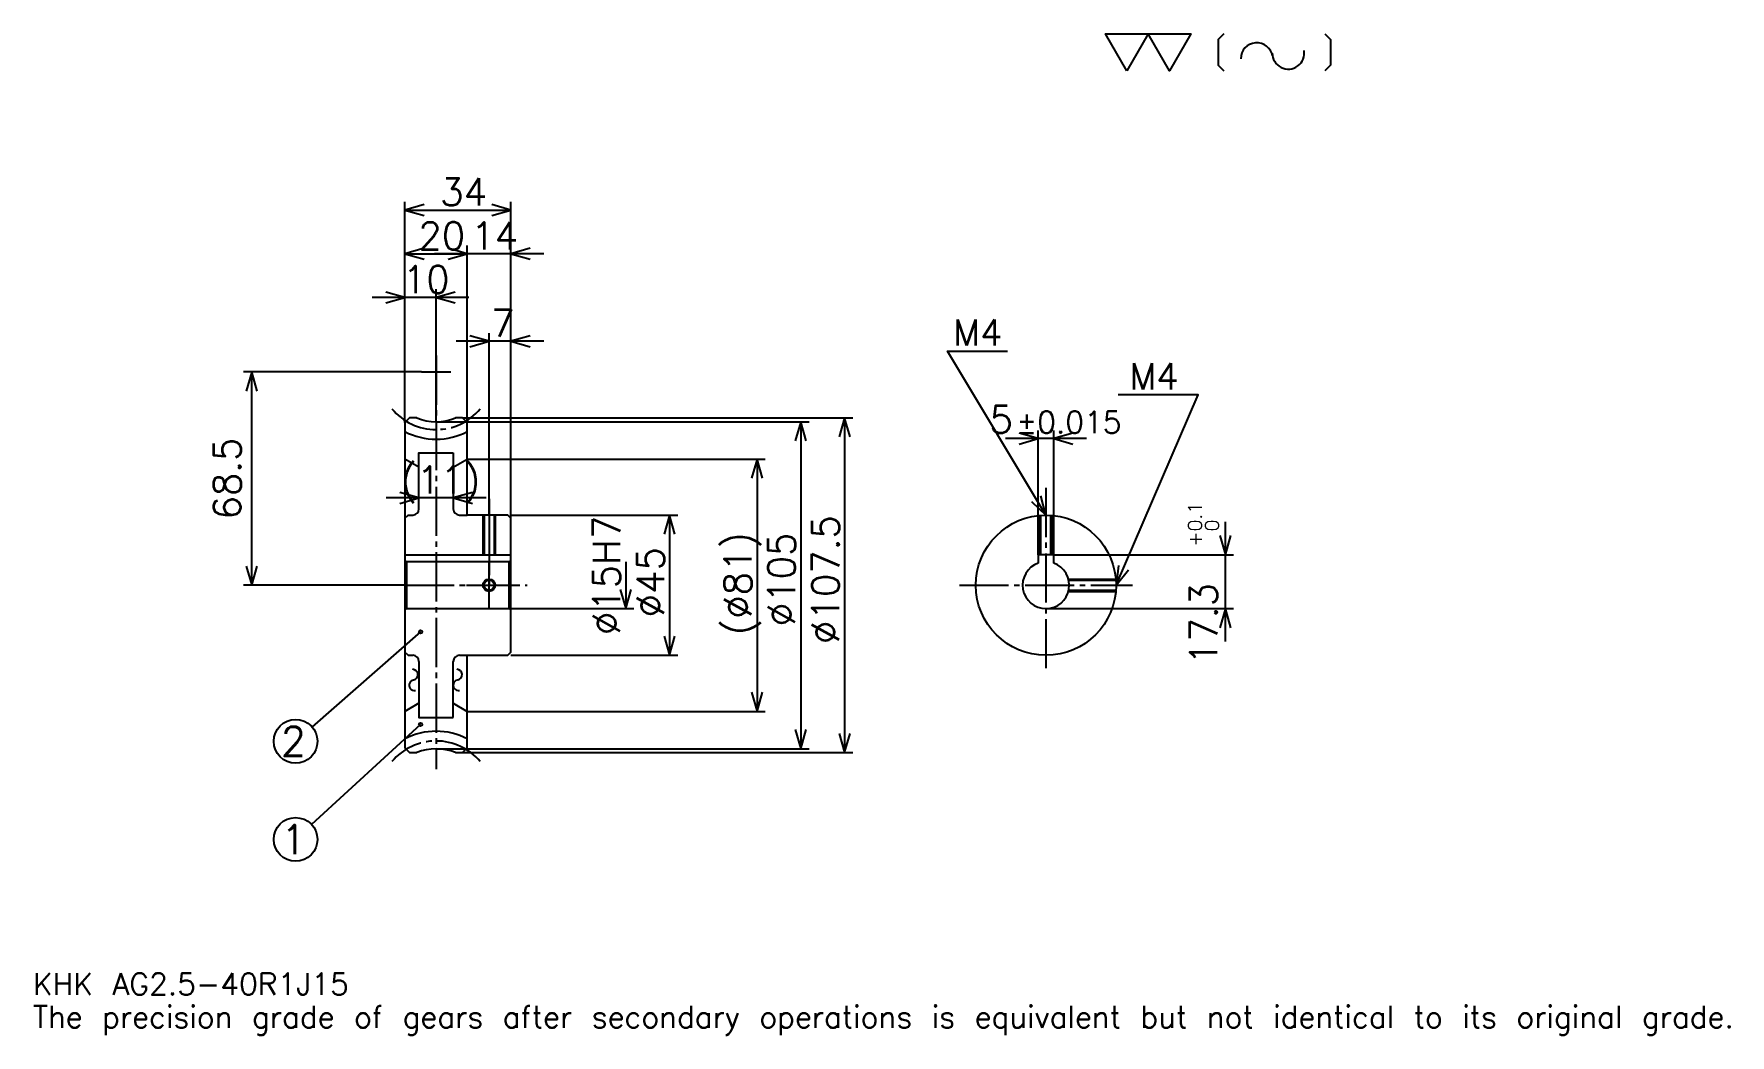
# Model space of a CAD drawing. Extents: x 18 to 562, y 6 to 328.
import ezdxf

# ---------------------------------------------------------------- set-up
doc = ezdxf.new("R2010")
doc.units = 0
doc.linetypes.add('DASHDOT', pattern=[21.066668, 15.8, -1.755556, 1.755556, -1.755556])
doc.layers.get('0').update_dxf_attribs({"linetype": 'CONTINUOUS'})
doc.layers.add('DASHDOT', color=6, linetype='DASHDOT')
doc.styles.add('KANJI', font='TXT', dxfattribs={"bigfont": 'BIGFONT'})

msp = doc.modelspace()

# ---------------------------------------------------------------- linework, layer by layer
at = {"color": 5}
for p, q in [((136.93335, 204.613892), (136.93335, 273.958344)), ((170.93335, 204.613892), (170.93335, 273.958344)), ((136.93335, 271.325012), (170.93335, 271.325012)), ((136.93335, 257.280579), (156.93335, 257.280579)), ((181.466675, 257.280579), (146.400009, 257.280579)), ((156.93335, 204.613892), (156.93335, 259.913879)), ((146.93335, 219.363892), (146.93335, 245.869446)), ((157.466675, 243.236115), (126.400017, 243.236115)), ((181.466675, 229.191666), (153.400024, 229.191666)), ((163.93335, 204.613892), (163.93335, 231.824997)), ((142.200012, 219.363892), (85.144463, 219.363892)), ((87.777794, 150.863892), (87.777794, 219.363892)), ((146.93335, 203.363892), (146.93335, 219.363892)), ((136.93335, 203.113892), (136.93335, 204.613892)), ((146.93335, 203.363892), (170.93335, 203.363892)), ((155.43335, 204.613892), (170.93335, 204.613892)), ((156.93335, 203.113892), (156.93335, 204.613892)), ((163.93335, 173.363892), (163.93335, 204.613892)), ((163.93335, 173.363892), (163.93335, 204.613892)), ((170.93335, 204.613892), (280.655579, 204.613892)), ((170.93335, 172.363892), (170.93335, 204.613892)), ((170.93335, 203.363892), (266.611145, 203.363892)), ((263.977783, 203.363892), (263.977783, 98.363892)), ((278.022247, 204.613892), (278.022247, 97.113892)), ((355.688904, 197.941666), (329.622253, 197.941666)), ((340.155579, 160.663895), (340.155579, 200.575012)), ((345.155579, 160.663895), (345.155579, 200.575012)), ((156.93335, 191.363892), (170.93335, 191.363892)), ((170.93335, 191.363892), (252.566681, 191.363892)), ((249.93335, 191.363892), (249.93335, 110.363892)), ((162.966675, 178.875), (130.900009, 178.875)), ((170.93335, 173.363892), (224.477783, 173.363892)), ((221.844452, 173.363892), (221.844452, 128.363892)), ((400.266693, 132.830566), (400.266693, 171.19722)), ((207.800018, 158.363892), (207.800018, 143.363892)), ((345.155579, 160.663895), (402.900024, 160.663895)), ((136.93335, 150.863892), (85.144455, 150.863892)), ((170.93335, 143.363892), (210.43335, 143.363892)), ((342.655579, 143.363892), (402.900024, 143.363892)), ((141.93335, 135.863892), (107.106094, 105.377983)), ((170.93335, 128.363892), (224.477783, 128.363892)), ((156.93335, 110.363892), (170.93335, 110.363892)), ((170.93335, 110.363892), (252.566681, 110.363892)), ((141.93335, 106.176392), (106.988739, 74.008713)), ((146.93335, 98.363892), (170.93335, 98.363892)), ((170.93335, 98.363892), (266.611145, 98.363892)), ((155.43335, 97.113892), (170.93335, 97.113892)), ((170.93335, 97.113892), (280.655579, 97.113892))]:
    msp.add_line(p, q, dxfattribs=at)
at = {"color": 4}
for p, q in [((141.43335, 188.765808), (136.93335, 191.363892)), ((152.43335, 193.363892), (152.43335, 175.363892)), ((152.43335, 188.765808), (156.93335, 191.363892)), ((154.43335, 173.363892), (156.93335, 173.363892)), ((136.93335, 160.663895), (170.93335, 160.663895)), ((170.93335, 158.863892), (170.43335, 158.363892)), ((136.93335, 142.863892), (137.43335, 143.363892)), ((170.93335, 142.863892), (170.43335, 143.363892)), ((152.43335, 108.363892), (152.43335, 126.363892)), ((154.43335, 128.363892), (156.93335, 128.363892)), ((141.43335, 112.961967), (136.93335, 110.363892)), ((152.43335, 112.961967), (156.93335, 110.363892))]:
    msp.add_line(p, q, dxfattribs=at)
at = {"color": 7}
for points in [[(368.666656, 316), (361.819977, 327.867554), (389.206665, 327.867554), (382.359985, 316), (375.513336, 327.867554), (368.666656, 316)], [(399.704895, 327.867554), (397.879089, 326.041779), (397.879089, 317.825775), (399.704895, 316)], [(432.112427, 327.867554), (433.938232, 326.041779), (433.938232, 317.825775), (432.112427, 316)]]:
    msp.add_lwpolyline(points, dxfattribs=at)
at = {"color": 5}
for points in [[(143.077789, 273.080566), (136.93335, 271.325012), (143.077789, 269.569458)], [(164.78891, 269.569458), (170.93335, 271.325012), (164.78891, 273.080566)], [(143.077789, 259.036133), (136.93335, 257.280579), (143.077789, 255.525009)], [(150.78891, 255.525009), (156.93335, 257.280579), (150.78891, 259.036133)], [(150.78891, 255.525009), (156.93335, 257.280579), (150.78891, 259.036133)], [(177.077789, 259.036133), (170.93335, 257.280579), (177.077789, 255.525009)], [(130.78891, 241.48056), (136.93335, 243.236115), (130.78891, 244.991669)], [(153.077789, 244.991669), (146.93335, 243.236115), (153.077789, 241.48056)], [(157.78891, 227.436111), (163.93335, 229.191666), (157.78891, 230.94722)], [(177.077789, 230.94722), (170.93335, 229.191666), (177.077789, 227.436111)], [(342.655579, 173.363892), (311.055573, 226.030548), (330.366699, 226.030548)], [(89.533348, 213.219452), (87.777794, 219.363892), (86.02224, 213.219452)], [(365.155579, 150.863892), (391.488892, 211.986115), (365.857788, 211.986115)], [(265.733337, 197.219452), (263.977783, 203.363892), (262.222229, 197.219452)], [(279.777802, 198.469452), (278.022247, 204.613892), (276.266693, 198.469452)], [(334.011139, 196.186111), (340.155579, 197.941666), (334.011139, 199.69722)], [(351.300018, 199.69722), (345.155579, 197.941666), (351.300018, 196.186111)], [(251.688904, 185.219452), (249.93335, 191.363892), (248.177795, 185.219452)], [(135.28891, 177.119446), (141.43335, 178.875), (135.28891, 180.630554)], [(158.577789, 180.630554), (152.43335, 178.875), (158.577789, 177.119446)], [(337.988892, 177.729477), (342.655579, 173.363892), (340.999664, 179.535934)], [(223.600006, 167.219452), (221.844452, 173.363892), (220.088898, 167.219452)], [(398.511139, 166.808334), (400.266693, 160.663895), (402.022247, 166.808334)], [(86.02224, 157.008331), (87.777794, 150.863892), (89.533348, 157.008331)], [(365.974487, 157.201523), (365.155579, 150.863892), (369.199036, 155.812271)], [(206.044464, 149.508331), (207.800018, 143.363892), (209.555573, 149.508331)], [(402.022247, 137.219452), (400.266693, 143.363892), (398.511139, 137.219452)], [(220.088898, 134.508331), (221.844452, 128.363892), (223.600006, 134.508331)], [(248.177795, 116.508331), (249.93335, 110.363892), (251.688904, 116.508331)], [(262.222229, 104.508331), (263.977783, 98.363892), (265.733337, 104.508331)], [(276.266693, 103.258331), (278.022247, 97.113892), (279.777802, 103.258331)]]:
    msp.add_lwpolyline(points, dxfattribs=at)
at = {"color": 4}
for points in [[(140.733551, 204.613892), (138.43335, 204.613892), (136.93335, 203.113892), (136.93335, 142.863892)], [(153.133148, 97.113892), (155.43335, 97.113892), (156.93335, 98.613892), (156.93335, 128.363892), (169.93335, 128.363892), (170.93335, 129.363892), (170.93335, 172.363892), (169.93335, 173.363892), (156.93335, 173.363892), (156.93335, 203.113892), (155.43335, 204.613892), (153.133148, 204.613892)], [(141.43335, 175.363892), (141.43335, 193.363892), (152.43335, 193.363892)], [(136.93335, 172.363892), (137.93335, 173.363892), (139.43335, 173.363892)], [(161.93335, 173.363892), (161.93335, 160.663895)], [(162.313354, 173.363892), (162.313354, 160.663895)], [(165.553345, 173.363892), (165.553345, 160.663895)], [(165.93335, 173.363892), (165.93335, 160.663895)], [(340.655579, 160.663895), (340.655579, 173.274826)], [(341.035583, 160.663895), (341.035583, 173.305496)], [(344.275574, 160.663895), (344.275574, 173.305496)], [(344.655579, 160.663895), (344.655579, 173.274826)], [(136.93335, 158.863892), (137.43335, 158.363892), (137.43335, 143.363892), (170.43335, 143.363892), (170.43335, 158.363892), (137.43335, 158.363892)], [(345.155579, 157.934967), (345.155579, 160.663895), (340.155579, 160.663895), (340.155579, 157.934967)], [(349.883972, 152.863892), (365.066528, 152.863892)], [(349.978516, 152.483887), (365.097168, 152.483887)], [(349.883972, 148.863892), (365.066528, 148.863892)], [(349.978516, 149.243896), (365.097168, 149.243896)], [(136.93335, 142.863892), (136.93335, 98.613892), (138.43335, 97.113892), (140.733551, 97.113892)], [(136.93335, 129.363892), (137.93335, 128.363892), (139.43335, 128.363892)], [(141.43335, 126.363892), (141.43335, 108.363892), (152.43335, 108.363892)]]:
    msp.add_lwpolyline(points, dxfattribs=at)
for centre, radius in [((342.655579, 150.863892), 22.5), ((163.93335, 150.863892), 1.62)]:
    msp.add_circle(centre, radius, dxfattribs=at)
at = {"color": 7}
msp.add_circle((163.93335, 150.863892), 2, dxfattribs=at)
at = {"color": 5}
for centre, radius in [((141.93335, 135.863892), 0.526667), ((101.822235, 100.752777), 7.022222), ((141.93335, 106.176392), 0.526667), ((101.822235, 69.252777), 7.022222)]:
    msp.add_circle(centre, radius, dxfattribs=at)
at = {"color": 7}
for centre, radius, start, end in [((410.3172, 319.90097), 5.135, 10, 180), ((420.431183, 321.684357), 5.135, 180, 10), ((140.001358, 118.780899), 1.711667, 90, 280), ((139.406906, 122.152222), 1.711667, 280, 90), ((154.161346, 118.780899), 1.711667, 90, 280), ((153.566895, 122.152222), 1.711667, 280, 90)]:
    msp.add_arc(centre, radius, start, end, dxfattribs=at)
at = {"color": 4}
for centre, radius, start, end in [((146.93335, 219.363892), 16, 247.20175188, 292.79824812), ((146.93335, 219.363892), 21.625, 242.45612488, 297.54387512), ((139.43335, 175.363892), 2, 270, 0), ((154.43335, 175.363892), 2, 180, 270), ((342.655579, 150.863892), 7.5, 109.47122094, 70.52877906), ((139.43335, 126.363892), 2, 0, 90), ((154.43335, 126.363892), 2, 90, 180), ((146.93335, 82.363892), 21.625, 62.45612488, 117.54387512), ((146.93335, 82.363892), 16, 67.20175188, 112.79824812)]:
    msp.add_arc(centre, radius, start, end, dxfattribs=at)
at = {"layer": 'DASHDOT', "color": 7}
for p, q in [((146.93335, 224.630554), (146.93335, 91.847229)), ((142.200012, 219.363892), (151.666687, 219.363892)), ((342.655579, 182.141663), (342.655579, 123.097229)), ((163.93335, 173.363892), (163.93335, 150.863892)), ((136.93335, 150.863892), (176.200012, 150.863892)), ((314.888916, 150.863892), (370.422241, 150.863892))]:
    msp.add_line(p, q, dxfattribs=at)
for points in [[(163.93335, 178.630554), (163.93335, 155.397217)], [(163.93335, 143.597229), (163.93335, 158.130554)], [(156.666687, 150.863892), (171.200012, 150.863892)]]:
    msp.add_lwpolyline(points, dxfattribs=at)
for centre, start, end in [((146.93335, 219.363892), 220.00000249, 319.99999751), ((146.93335, 82.363892), 40.00000249, 139.99999751)]:
    msp.add_arc(centre, 18.5, start, end, dxfattribs=at)

# ---------------------------------------------------------------- texts
at = {"color": 7, "style": 'KANJI'}
for s, height, p in [('34', 8.777778, (148.227798, 272.729431)), ('20', 8.777778, (141.227798, 258.684998)), ('14', 8.777778, (158.227798, 258.684998)), ('10', 8.777778, (136.227798, 244.640564)), ('7', 8.777778, (164.580566, 230.5961)), ('M4', 8.426667, (312.811127, 227.786118)), ('M4', 8.426667, (369.368896, 213.741669)), ('5', 8.777778, (324.536499, 199.69722)), ('%%p0.015', 7.022222, (333.225433, 199.69722)), ('(11)', 8.777778, (135.522232, 180.279449)), ('2', 9.362963, (97.140762, 96.071304)), ('1', 9.362963, (97.140762, 64.571297)), ('KHK AG2.5-40R1J15', 7.022222, (17.555555, 19.311111)), ('The precision grade of gears after secondary operations is equivalent but not identical to its original grade.', 7.022222, (17.555555, 8.777778))]:
    msp.add_text(s, height=height, dxfattribs=at).set_placement(p)
for s, height, p in [('68.5', 8.777778, (84.266678, 171.94722)), ('0.1', 4.388889, (392.717804, 168.164551)), ('%%c15H7', 8.777778, (206.044464, 134.844452)), ('%%c107.5', 8.777778, (276.266693, 131.991669)), ('0', 4.388889, (398.160034, 168.164551)), ('(%%c81)', 8.777778, (248.177795, 134.844452)), ('%%c105', 8.777778, (262.222229, 137.697235)), ('+', 4.388889, (392.717804, 163.248993)), ('%%c45', 8.777778, (220.088898, 140.550003)), ('17.3', 8.777778, (397.633362, 125.255302))]:
    msp.add_text(s, height=height, rotation=90, dxfattribs=at).set_placement(p)

doc.saveas('drawing.dxf')
